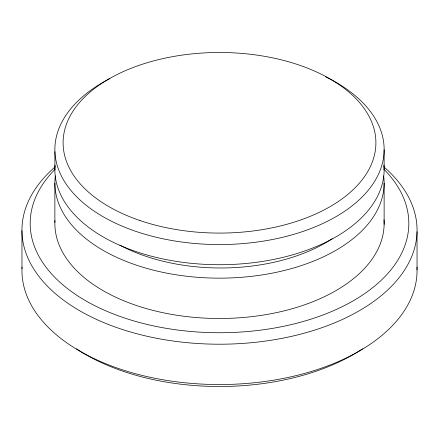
<?xml version="1.0" encoding="UTF-8"?>
<svg xmlns="http://www.w3.org/2000/svg" width="439" height="439" viewBox="0 0 439 439"><rect width="100%" height="100%" fill="white"/><g stroke="black" fill="none" stroke-linecap="round" stroke-linejoin="round"><path stroke-width="0.66" d="M384.125 169.668L384.13 149.831M54.875 169.668L54.908 151.696M417.034 231.732L417.045 269.859M21.95 230.684L21.977 268.602M384.125 183.112L384.125 224.384M54.875 183.112L54.875 222.491M384.01 219.796A164.63 95.049 0 0 1 220.131 318.489A164.63 95.049 0 0 1 54.946 220.526M332.257 238.712A148.162 85.539 0 0 1 119.847 245.127M383.938 165.086A164.625 95.049 0 0 1 219.5 264.717A164.625 95.049 0 0 1 55.067 165.086M383.653 175.907A164.625 95.049 0 0 1 219.5 278.156A164.625 95.049 0 0 1 55.347 175.907M383.757 166.793A197.55 114.052 0 0 1 349.751 315.91A197.55 114.052 0 0 1 89.249 315.91A197.55 114.052 0 0 1 55.243 166.793M383.905 169.24A189.319 109.3 0 0 1 219.5 332.74A189.319 109.3 0 0 1 55.094 169.24M416.962 267.093A197.55 114.052 0 0 1 219.5 384.537A197.55 114.052 0 0 1 22.038 267.093M362.576 348.78A189.319 109.3 0 0 1 76.424 348.78M325.584 76.82A164.63 95.049 0 0 1 340.209 214.144A164.63 95.049 0 0 1 101.93 216.043A164.63 95.049 0 0 1 109.98 78.543M139.953 220.532A156.399 90.297 0 0 0 375.894 143.69A156.399 90.297 0 0 0 142.653 64.143A156.399 90.297 0 0 0 139.953 220.532"/></g></svg>
